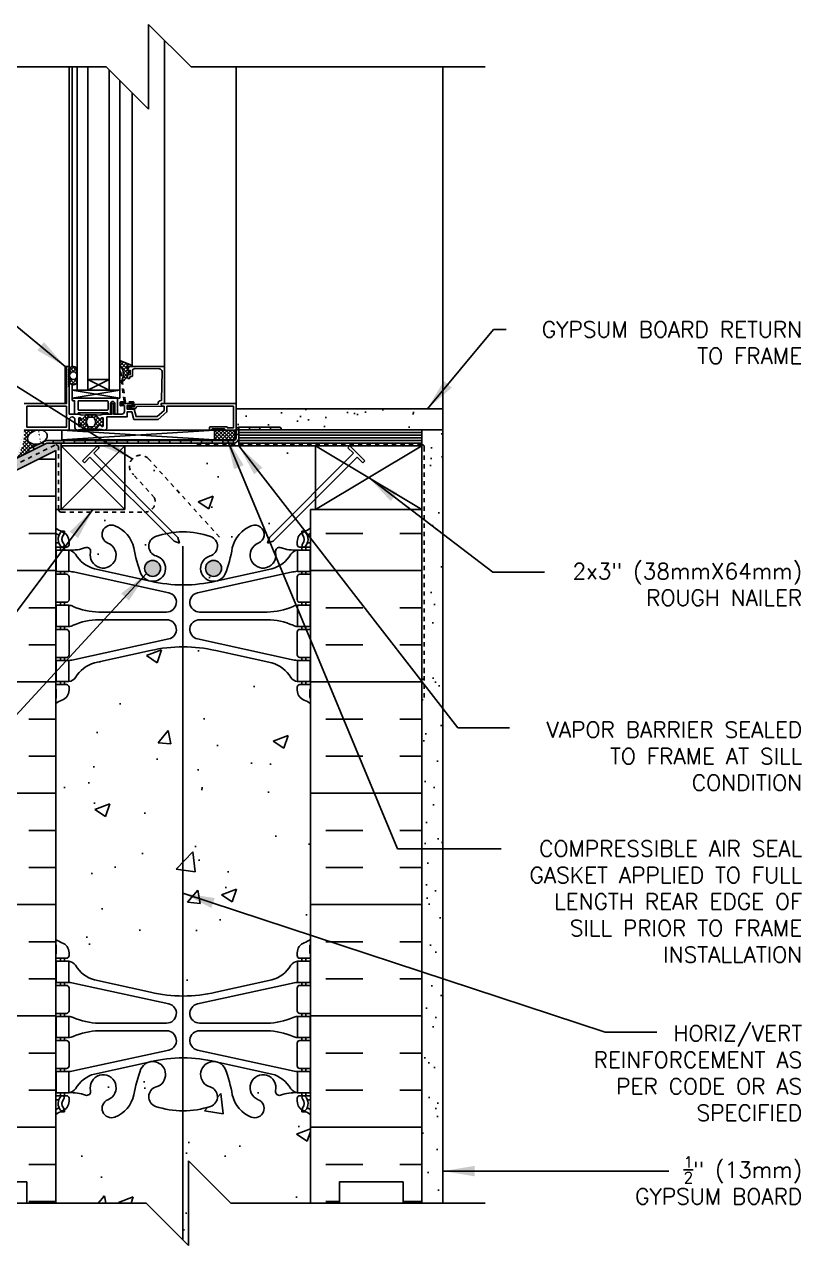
# Model space of a CAD drawing. Header units: inches. Extents: x 2793.9 to 2824.6, y 334.8 to 385.5.
# Drawn here: x 2804.52 to 2822.85, y 356.75 to 385.54 of the extents above; entities that cross this region are included whole.
import ezdxf

# ---------------------------------------------------------------- set-up
doc = ezdxf.new("R2010")
doc.units = ezdxf.units.IN
doc.header["$LTSCALE"] = 0.5
doc.header["$MEASUREMENT"] = 0
doc.linetypes.add('DASHED2', pattern=[0.375, 0.25, -0.125])
doc.linetypes.add('HIDDEN2', pattern=[0.1875, 0.125, -0.0625])
for name, color, linetype in [('HATCH', 12, 'CONTINUOUS'), ('LINE18', 9, 'CONTINUOUS'), ('line25', 2, 'CONTINUOUS'), ('LINE50', 5, 'CONTINUOUS'), ('LINE65', 3, 'CONTINUOUS'), ('LINE9', 9, 'CONTINUOUS'), ('TEXT', 4, 'CONTINUOUS'), ('Web_Edge', 9, 'CONTINUOUS')]:
    doc.layers.add(name, color=color, linetype=linetype)
doc.styles.add('DIM', font='romans.shx', dxfattribs={"width": 0.7})
doc.styles.get("Standard").update_dxf_attribs({"font": 'romans.shx'})
doc.dimstyles.new('ext_12', dxfattribs={"dimscale": 12, "dimtxt": 0.09375, "dimasz": 0.09375, "dimexe": 0.09375, "dimexo": 0.0625, "dimgap": 0.0625, "dimtad": 1, "dimdec": 1, "dimzin": 3, "dimdsep": 46, "dimlunit": 4, "dimtxsty": 'DIM', "dimcen": 0.09, "dimdle": 0.09375, "dimclrt": 4, "dimadec": 0, "dimazin": 0, "dimtfac": 1, "dimtdec": 1, "dimtmove": 2, "dimatfit": 3, "dimfxl": 1, "dimfrac": 2, "dimtolj": 1, "dimtzin": 0, "dimarcsym": 0})
pattern_1 = [(45, (85.127623, -147.08387), (-0.0441941738, 0.0441941738), []), (135, (85.127623, -147.08387), (-0.0441941738, -0.0441941738), [])]

msp = doc.modelspace()

# ---------------------------------------------------------------- hatches: boundary and pattern name
at = {"layer": 'HATCH'}
h = msp.add_hatch(dxfattribs=at)
h.set_pattern_fill('ANSI37', color=256, scale=0.5, style=0)
h.set_pattern_definition(pattern_1)
h.paths.add_polyline_path([(2805.771, 377.14), (2805.771, 377.387, 0.973119), (2805.581, 377.392), (2805.581, 377.14, 1.00028)])
h.paths.add_polyline_path([(2805.588, 377.263, -1), (2805.763, 377.263, -1)], flags=16)
h.paths.add_polyline_path([(2806.942, 377.481), (2807.066, 377.481, 0.392741), (2807.047, 377.507), (2806.771, 377.618), (2806.771, 377.513, -0.314564), (2806.825, 377.17), (2806.829, 377.144), (2806.855, 377.144, 0.149443), (2806.958, 377.263), (2806.958, 377.263, -0.192913), (2806.966, 377.284, 0.089226), (2806.98, 377.378), (2806.961, 377.381, -0.315299), (2806.959, 377.384)])
h.paths.add_polyline_path([(2806.304, 376.102, -0.772598), (2806.329, 376.088, 0.343149), (2806.333, 376.076), (2806.35, 376.067, 0.131652), (2806.354, 376.066), (2806.372, 376.066, 0.414214), (2806.38, 376.074), (2806.38, 376.263, 0.414214), (2806.372, 376.271), (2806.354, 376.271, 0.131652), (2806.35, 376.27), (2806.333, 376.261, 0.343149), (2806.329, 376.249, -0.772598), (2806.304, 376.235), (2806.196, 376.342), (2805.99, 376.342), (2805.882, 376.235, -0.772598), (2805.857, 376.249, 0.343149), (2805.853, 376.261), (2805.837, 376.27, 0.131652), (2805.833, 376.271), (2805.814, 376.271, 0.414214), (2805.806, 376.263), (2805.806, 376.074, 0.414214), (2805.814, 376.066), (2805.833, 376.066, 0.131652), (2805.837, 376.067), (2805.853, 376.076, 0.343149), (2805.857, 376.088, -0.772598), (2805.882, 376.102), (2805.99, 375.995), (2806.196, 375.995)])
h.paths.add_polyline_path([(2806.121, 376.284), (2806.066, 376.284, 0.323848), (2806.009, 376.242, 0.326502), (2806.009, 376.095, 0.323848), (2806.066, 376.054), (2806.121, 376.054, 0.323848), (2806.178, 376.095, 0.326502), (2806.178, 376.242, 0.323848)], flags=16)
h = msp.add_hatch(dxfattribs=at)
h.set_pattern_fill('AR-SAND', color=256, scale=0.5)
h.set_pattern_definition([(37.5, (85.1276, -147.0839), (-0.03149668, 0.96341188), [0, -0.76, 0, -0.85, 0, -0.8125]), (7.5, (85.1276, -147.0839), (0.88488835, 1.41107303), [0, -0.41, 0, -0.685, 0, -0.2625]), (327.5, (84.5126, -147.0839), (1.55707093, 0.00282953), [0, -0.25, 0, -0.9, 0, -1.175]), (317.5, (84.5126, -147.0839), (1.5030633, 0.4388378), [0, -0.125, 0, -0.59, 0, -0.675])])
edge = h.paths.add_edge_path()
edge.add_line((2814.391, 376.483), (2809.516, 376.483))
edge.add_line((2809.516, 376.483), (2809.516, 375.983))
edge.add_arc((2809.578, 375.983), 0.0625, 90, 180, ccw=False)
edge.add_line((2809.578, 376.045), (2810.547, 376.045))
edge.add_line((2810.547, 376.045), (2810.547, 375.983))
edge.add_line((2810.547, 375.983), (2813.891, 375.983))
edge.add_line((2813.891, 375.983), (2813.891, 374.108))
edge.add_line((2813.891, 374.108), (2813.891, 357.753))
edge.add_line((2813.891, 357.753), (2814.391, 357.753))
edge.add_line((2814.391, 357.753), (2814.391, 376.483))
h = msp.add_hatch(color=7, dxfattribs=at)
h.dxf.hatch_style = 1
h.paths.add_polyline_path([(2810.547, 376.045), (2810.328, 376.045), (2810.328, 375.983), (2810.547, 375.983, 1)])
h.paths.add_polyline_path([(2810.078, 376.045), (2809.828, 376.045), (2809.828, 375.983), (2810.078, 375.983)])
h.paths.add_polyline_path([(2809.578, 376.045, 0.414214), (2809.516, 375.983), (2809.516, 375.981), (2809.516, 375.872), (2809.578, 375.872)])
h.paths.add_polyline_path([(2808.953, 375.734), (2808.703, 375.734), (2808.703, 375.672), (2808.953, 375.672)])
h.paths.add_polyline_path([(2808.453, 375.734), (2808.203, 375.734), (2808.203, 375.672), (2808.453, 375.672)])
h.paths.add_polyline_path([(2807.953, 375.734), (2807.703, 375.734), (2807.703, 375.672), (2807.953, 375.672)])
h.paths.add_polyline_path([(2807.453, 375.734), (2807.203, 375.734), (2807.203, 375.672), (2807.453, 375.672)])
h.paths.add_polyline_path([(2806.953, 375.734), (2806.703, 375.734), (2806.703, 375.672), (2806.953, 375.672)])
h.paths.add_polyline_path([(2806.453, 375.734), (2806.203, 375.734), (2806.203, 375.672), (2806.453, 375.672)])
h.paths.add_polyline_path([(2805.953, 375.734), (2805.703, 375.734), (2805.703, 375.672), (2805.953, 375.672)])
h.paths.add_polyline_path([(2805.453, 375.734), (2805.203, 375.734), (2805.203, 375.672), (2805.453, 375.672)])
edge = h.paths.add_edge_path()
edge.add_line((2804.981, 375.636), (2804.953, 375.692))
edge.add_ellipse((2804.831, 375.814), major_axis=(0.228, 0.062), ratio=0.681129, start_angle=-79.3965, end_angle=-68.7247, ccw=False)
edge.add_line((2804.915, 375.673), (2804.73, 375.58))
edge.add_line((2804.73, 375.58), (2804.757, 375.524))
edge.add_line((2804.757, 375.524), (2804.981, 375.636))
h.paths.add_polyline_path([(2809.203, 375.734), (2809.453, 375.734), (2809.453, 375.672), (2809.203, 375.672)])
h = msp.add_hatch(dxfattribs=at)
h.set_pattern_fill('ANSI37', color=256, scale=0.5)
h.set_pattern_definition(pattern_1)
edge = h.paths.add_edge_path()
edge.add_ellipse((2804.831, 375.814), major_axis=(0.228, 0.062), ratio=0.681129, start_angle=70.6754, end_angle=280.6035, ccw=False)
edge.add_line((2804.867, 375.981), (2804.516, 375.981))
edge.add_arc((2803.406, 375.917), 1.112, -32.7538, 3.2914, ccw=False)
edge.add_line((2804.341, 375.316), (2804.669, 375.48))
edge.add_arc((2804.654, 375.507), 0.0313, 117.8751, 297.8751, ccw=False)
edge.add_line((2804.639, 375.535), (2804.915, 375.673))
h.paths.add_polyline_path([(2804.612, 375.73), (2804.612, 375.73), (2804.608, 375.738)])
h = msp.add_hatch(dxfattribs=at)
h.set_pattern_fill('ANSI37', color=256, scale=0.5)
h.paths.add_polyline_path([(2809.488, 375.981), (2809.009, 375.981), (2809.009, 375.75), (2809.488, 375.75)])
h = msp.add_hatch(dxfattribs=at)
h.set_pattern_fill('AR-SAND', color=256, scale=0.05)
h.set_pattern_definition([(37.5, (85.12762, -147.08387), (-0.003149668, 0.0963411885), [0, -0.076, 0, -0.085, 0, -0.08125]), (7.5, (85.12762, -147.08387), (0.088488835, 0.141107303), [0, -0.041, 0, -0.0685, 0, -0.02625]), (327.5, (85.06612, -147.08387), (0.155707093, 0.0002829527), [0, -0.025, 0, -0.09, 0, -0.1175]), (317.5, (85.06612, -147.08387), (0.15030633, 0.043883778), [0, -0.0125, 0, -0.059, 0, -0.0675])])
h.paths.add_polyline_path([(2802.641, 369.228), (2802.516, 369.228), (2801.041, 368.491), (2800.666, 368.491), (2800.666, 373.199), (2802.641, 374.186), (2805.266, 375.499), (2805.391, 375.483), (2805.391, 375.672), (2805.052, 375.672), (2800.416, 373.353), (2800.416, 368.241), (2801.1, 368.241), (2802.391, 368.886), (2802.391, 357.753), (2802.641, 357.753)])
h.paths.add_polyline_path([(2802.641, 374.186), (2802.516, 374.124), (2802.516, 369.228), (2802.641, 369.228)], flags=17)
h = msp.add_hatch(dxfattribs=at)
h.set_pattern_fill('INSUL', color=256, scale=7)
h.set_pattern_definition([(0, (85.1276, -147.084), (0, 2.625), []), (0, (85.1276, -146.209), (0, 2.625), [0.875, -0.875]), (0, (85.1276, -145.334), (0, 2.625), [0.875, -0.875])])
h.paths.add_polyline_path([(2805.266, 375.499), (2802.641, 374.186), (2802.641, 357.753), (2803.078, 357.753), (2803.078, 358.253), (2804.578, 358.253), (2804.578, 357.753), (2805.266, 357.753)])
h.paths.add_polyline_path([(2813.891, 374.108), (2811.266, 374.108), (2811.266, 357.753), (2811.953, 357.753), (2811.953, 358.253), (2813.453, 358.253), (2813.453, 357.753), (2813.891, 357.753)])
h = msp.add_hatch(dxfattribs=at)
h.set_pattern_fill('AR-CONC', color=256, scale=0.5)
h.set_pattern_definition([(50, (0, 0), (3.586301, -0.3137607), [0.375, -4.125]), (355, (0, 0), (-0.6937567, 3.7609607), [0.3, -3.3]), (100.45144, (0.299, -0.026), (2.8925442, 3.4472), [0.318701, -3.5057106]), (46.1842, (0, 1), (5.3362067, -0.8275964), [0.5625, -6.1875]), (96.63564, (0.4447, 0.931), (4.67331, 4.870593), [0.478052, -5.258569]), (351.18416, (0, 1), (4.67331, 4.870593), [0.45, -4.95]), (21, (0.5, 0.75), (2.9845353, -2.0130945), [0.375, -4.125]), (326, (0.5, 0.75), (1.2165767, 3.62575), [0.3, -3.3]), (71.45144, (0.7487, 0.5822), (4.201112, 1.6126558), [0.318701, -3.5057106]), (37.5, (0, 0), (0.0607993, 1.66446927), [0, -3.26, 0, -3.35, 0, -3.3125]), (7.5, (0, 0), (1.3153477, 1.9720586), [0, -1.91, 0, -3.185, 0, -1.2625]), (327.5, (-1.115, 0), (2.6691122, -0.11277436), [0, -1.25, 0, -3.9, 0, -5.175]), (317.5, (-1.615, 0), (2.9159308, 0.500525), [0, -1.625, 0, -2.59, 0, -3.675])])
h.paths.add_polyline_path([(2811.391, 375.608), (2806.891, 375.608), (2806.891, 374.699), (2808.025, 373.564, -0.030103), (2808.266, 373.579, -0.082755), (2808.914, 373.471, -0.735593), (2808.901, 373.013, 0.955472), (2809.04, 372.419), (2809.059, 372.423, 0.223253), (2809.26, 372.588, 0.053157), (2809.426, 373.202, -0.24438), (2809.874, 373.723, -1), (2810.037, 373.315, 2.182095), (2810.447, 373.102, -0.601435), (2810.567, 373.207, 0.10046), (2810.961, 373.149), (2811.066, 373.149), (2811.066, 373.219), (2811.018, 373.219, -0.414214), (2810.956, 373.282), (2810.956, 373.349, -0.249069), (2811.066, 373.557), (2811.066, 373.598), (2811.156, 373.598, 0.064398), (2811.266, 373.664), (2811.266, 374.108), (2811.391, 374.108), (2811.391, 374.36), (2810.388, 373.358), (2810.259, 373.317), (2810.299, 373.446), (2811.391, 374.537)])
h.paths.add_polyline_path([(2807.368, 374.045, -0.013115), (2807.355, 374.045), (2805.391, 374.045, -0.414214), (2805.328, 374.108), (2805.266, 374.108), (2805.266, 373.664, 0.064398), (2805.376, 373.598), (2805.466, 373.598), (2805.466, 373.557, -0.249069), (2805.576, 373.349), (2805.576, 373.282, -0.414214), (2805.513, 373.219), (2805.466, 373.219), (2805.466, 373.149), (2805.571, 373.149, 0.10046), (2805.964, 373.207, -0.601435), (2806.084, 373.102, 2.182095), (2806.494, 373.315, -1), (2806.657, 373.723, -0.24438), (2807.106, 373.202, 0.053157), (2807.272, 372.588, 0.223253), (2807.472, 372.423), (2807.492, 372.419, 0.955472), (2807.63, 373.013, -0.735593), (2807.617, 373.471, -0.033193), (2807.873, 373.54)])
h.paths.add_polyline_path([(2806.891, 374.522), (2806.891, 374.108), (2805.391, 374.108), (2805.328, 374.108, 0.414214), (2805.391, 374.045), (2807.355, 374.045), (2807.367, 374.045)])
h.paths.add_polyline_path([(2811.266, 369.535, 0.082415), (2811.122, 369.614, -0.317837), (2810.956, 369.849), (2810.956, 369.917, -0.414214), (2811.018, 369.979), (2811.066, 369.979), (2811.066, 370.049), (2810.961, 370.049, -0.188973), (2810.805, 370.144, 0.196323), (2810.356, 370.491), (2809.034, 370.781, 0.057795), (2808.266, 370.87, 0.057795), (2807.498, 370.781), (2806.176, 370.491, 0.196323), (2805.727, 370.144, -0.188973), (2805.571, 370.049), (2805.466, 370.049), (2805.466, 369.979), (2805.513, 369.979, -0.414214), (2805.576, 369.917), (2805.576, 369.849, -0.317837), (2805.409, 369.614, 0.082415), (2805.266, 369.535), (2805.266, 363.972, 0.082415), (2805.409, 363.893, -0.317837), (2805.576, 363.657), (2805.576, 363.59, -0.414214), (2805.513, 363.527), (2805.466, 363.527), (2805.466, 363.457), (2805.571, 363.457, -0.188973), (2805.727, 363.362, 0.196323), (2806.176, 363.016), (2807.498, 362.725, 0.057795), (2808.266, 362.636, 0.057795), (2809.034, 362.725), (2810.356, 363.016, 0.196323), (2810.805, 363.362, -0.188973), (2810.961, 363.457), (2811.066, 363.457), (2811.066, 363.527), (2811.018, 363.527, -0.414214), (2810.956, 363.59), (2810.956, 363.657, -0.317837), (2811.122, 363.893, 0.082415), (2811.266, 363.972)])
h.paths.add_polyline_path([(2811.266, 359.842, 0.064398), (2811.156, 359.908), (2811.066, 359.908), (2811.066, 359.95, -0.249069), (2810.956, 360.157), (2810.956, 360.225, -0.414214), (2811.018, 360.287), (2811.066, 360.287), (2811.066, 360.357), (2810.961, 360.357, 0.10046), (2810.567, 360.3, -0.601435), (2810.447, 360.405, 2.182095), (2810.037, 360.192, -1), (2809.874, 359.783, -0.24438), (2809.426, 360.304, 0.053157), (2809.26, 360.918, 0.223253), (2809.059, 361.083), (2809.04, 361.087, 0.955472), (2808.901, 360.494, -0.735593), (2808.914, 360.036, -0.082755), (2808.266, 359.928, -0.082755), (2807.617, 360.036, -0.735593), (2807.63, 360.494, 0.955472), (2807.492, 361.087), (2807.472, 361.083, 0.223253), (2807.272, 360.918, 0.053157), (2807.106, 360.304, -0.24438), (2806.657, 359.783, -1), (2806.494, 360.192, 2.182095), (2806.084, 360.405, -0.601435), (2805.964, 360.3, 0.10046), (2805.571, 360.357), (2805.466, 360.357), (2805.466, 360.287), (2805.513, 360.287, -0.414214), (2805.576, 360.225), (2805.576, 360.157, -0.249069), (2805.466, 359.95), (2805.466, 359.908), (2805.376, 359.908, 0.064398), (2805.266, 359.842), (2805.266, 357.753), (2807.391, 357.753), (2808.391, 356.753), (2808.391, 358.753), (2809.391, 357.753), (2811.266, 357.753)])
at = {"layer": 'LINE65'}
for points in [[(2807.735, 372.719, 1), (2807.36, 372.719, 1)], [(2809.172, 372.719, 1), (2808.797, 372.719, 1)]]:
    msp.add_hatch(color=256, dxfattribs=at).paths.add_polyline_path(points)

# ---------------------------------------------------------------- linework, layer by layer
at = {"layer": 'HATCH'}
for p, q in [((2807.83, 377.481), (2807.83, 385.166)), ((2805.581, 384.544), (2805.581, 376.606)), ((2805.646, 384.544), (2805.646, 377.477)), ((2809.516, 384.544), (2809.516, 376.606)), ((2814.391, 376.483), (2814.391, 384.544)), ((2807.067, 377.481), (2807.067, 383.929)), ((2805.646, 377.05), (2805.646, 376.7)), ((2805.646, 376.92), (2806.771, 376.733)), ((2805.646, 376.733), (2806.771, 376.92)), ((2806.221, 376.342), (2805.966, 376.342)), ((2805.408, 375.981), (2809.009, 375.75)), ((2809.009, 375.981), (2805.408, 375.75)), ((2806.221, 375.995), (2805.966, 375.995)), ((2813.891, 375.92), (2809.578, 375.92)), ((2813.891, 375.858), (2809.578, 375.858)), ((2813.891, 375.795), (2809.578, 375.795)), ((2813.891, 375.733), (2809.578, 375.733)), ((2805.391, 375.608), (2806.891, 374.108)), ((2806.891, 375.608), (2805.391, 374.108)), ((2813.891, 375.67), (2809.578, 375.67)), ((2811.391, 375.608), (2813.891, 374.108)), ((2813.891, 375.608), (2811.391, 374.108)), ((2805.391, 374.108), (2805.266, 374.108))]:
    msp.add_line(p, q, dxfattribs=at)
at = {"layer": 'HATCH', "color": 4, "linetype": 'DASHED2', "ltscale": 0.5}
for p, q in [((2813.891, 375.639), (2808.578, 375.639)), ((2813.953, 375.577), (2813.953, 369.608))]:
    msp.add_line(p, q, dxfattribs=at)
at = {"layer": 'HATCH'}
for points in [[(2805.581, 377.392), (2805.581, 377.14, 1), (2805.771, 377.14), (2805.771, 377.387, 0.973119)], [(2806.942, 377.481), (2807.067, 377.481), (2807.067, 377.484, 0.36397), (2807.047, 377.507), (2806.771, 377.618), (2806.771, 377.513, -0.314564), (2806.825, 377.17), (2806.829, 377.144), (2806.855, 377.144, 0.264552), (2806.98, 377.378), (2806.961, 377.381, -0.315299), (2806.959, 377.384)], [(2806.173, 376.252, 0.273456), (2806.121, 376.284), (2806.066, 376.284, 0.273456), (2806.013, 376.252), (2806, 376.229, 0.256981), (2806, 376.108), (2806.013, 376.085, 0.273456), (2806.066, 376.054), (2806.121, 376.054, 0.273456), (2806.173, 376.085), (2806.186, 376.108, 0.256981), (2806.186, 376.229)]]:
    msp.add_lwpolyline(points, format="xyb", close=True, dxfattribs=at)
msp.add_circle((2805.676, 377.263), 0.0875, dxfattribs=at)
at = {"layer": 'HATCH', "color": 4, "linetype": 'DASHED2', "ltscale": 0.5}
msp.add_arc((2813.891, 375.577), 0.0625, 0, 90, dxfattribs=at)
at = {"layer": 'LINE18'}
for p, q in [((2805.771, 384.544), (2805.771, 376.92)), ((2806.771, 376.92), (2806.771, 384.225)), ((2805.487, 377.481), (2805.487, 376.606)), ((2805.581, 377.481), (2805.487, 377.481)), ((2805.487, 376.606), (2804.531, 376.606)), ((2806.158, 375.432), (2808.144, 373.446)), ((2806.246, 375.608), (2806.29, 375.564)), ((2812.285, 375.432), (2810.299, 373.446)), ((2812.197, 375.608), (2812.153, 375.564)), ((2805.893, 375.255), (2805.938, 375.211)), ((2806.07, 375.343), (2808.055, 373.358)), ((2812.373, 375.343), (2810.388, 373.358)), ((2812.55, 375.255), (2812.506, 375.211)), ((2808.184, 373.317), (2808.144, 373.446)), ((2810.259, 373.317), (2810.299, 373.446)), ((2808.184, 373.317), (2808.055, 373.358)), ((2810.259, 373.317), (2810.388, 373.358))]:
    msp.add_line(p, q, dxfattribs=at)
msp.add_lwpolyline([(2804.516, 375.981), (2805.581, 375.981), (2805.581, 376.223, -1), (2805.716, 376.223), (2805.716, 376.039, 0.414214), (2805.774, 375.981), (2805.796, 375.981, 0.065543), (2805.803, 375.982), (2805.888, 376.005), (2805.965, 375.995, 0.713293), (2805.973, 376.012), (2805.882, 376.102, 0.772598), (2805.857, 376.088, -0.343149), (2805.853, 376.076), (2805.837, 376.067, -0.131652), (2805.833, 376.066), (2805.814, 376.066, -0.414214), (2805.806, 376.074), (2805.806, 376.263, -0.414214), (2805.814, 376.271), (2805.833, 376.271, -0.131652), (2805.837, 376.27), (2805.853, 376.261, -0.343149), (2805.857, 376.249, 0.772598), (2805.882, 376.235), (2805.973, 376.325, 0.713293), (2805.965, 376.342), (2805.888, 376.332), (2805.803, 376.355, 0.065543), (2805.796, 376.356), (2805.581, 376.356), (2805.581, 376.991), (2805.561, 377.011), (2805.581, 377.031), (2805.561, 377.051), (2805.581, 377.071), (2805.561, 377.091), (2805.581, 377.111), (2805.561, 377.131), (2805.581, 377.151), (2805.561, 377.171), (2805.581, 377.191), (2805.561, 377.211), (2805.581, 377.231), (2805.561, 377.251), (2805.581, 377.271), (2805.561, 377.291), (2805.581, 377.311), (2805.561, 377.331), (2805.581, 377.351), (2805.561, 377.371), (2805.581, 377.391), (2805.561, 377.411), (2805.581, 377.431), (2805.581, 377.481), (2805.516, 377.481), (2805.516, 376.606), (2804.516, 376.606)], format="xyb", dxfattribs=at)
for points in [[(2807.008, 377.228, -0.414214), (2807.023, 377.243), (2807.055, 377.243, 0.414214), (2807.07, 377.258), (2807.07, 377.368, -0.418403), (2807.132, 377.43), (2807.71, 377.422, -0.413933), (2807.769, 377.361), (2807.76, 376.691, -0.407793), (2807.745, 376.676, 0.413876), (2807.676, 376.605, -0.412234), (2807.661, 376.59), (2807.143, 376.583, 0.339454), (2807.128, 376.572), (2807.12, 376.538), (2807.012, 376.536), (2807.012, 376.541, 1), (2806.982, 376.541), (2806.982, 376.534, 0.372719), (2807.008, 376.505), (2807.029, 376.502), (2807.114, 376.491, 0.380036), (2807.169, 376.529), (2807.17, 376.533), (2807.739, 376.541, 0.457705), (2807.753, 376.559), (2807.746, 376.606), (2807.83, 376.606), (2807.83, 377.481), (2807.009, 377.481, 0.267949), (2806.996, 377.474), (2806.96, 377.41, 0.57735), (2806.973, 377.387), (2807.02, 377.387), (2807.02, 377.293), (2806.988, 377.293, 0.414214), (2806.958, 377.263), (2806.958, 377.209, 0.414214), (2806.973, 377.194), (2806.993, 377.194, 0.414214), (2807.008, 377.209)], [(2806.657, 376.366), (2806.657, 376.606, 1), (2806.557, 376.606), (2806.557, 376.366, -0.414214), (2806.547, 376.356), (2806.505, 376.356, -0.414214), (2806.495, 376.366), (2806.495, 376.377, 0.414214), (2806.485, 376.387), (2805.798, 376.387, 0.414214), (2805.788, 376.377), (2805.788, 376.366, -0.414214), (2805.778, 376.356), (2805.718, 376.356, -0.414214), (2805.708, 376.366), (2805.708, 376.671), (2805.677, 376.671, -1), (2805.677, 376.733), (2806.719, 376.733), (2806.719, 376.366, -0.414214), (2806.709, 376.356), (2806.667, 376.356, -0.414214)], [(2805.803, 376.671, 0.414214), (2805.788, 376.656), (2805.788, 376.464, 0.414214), (2805.803, 376.449), (2806.48, 376.449, 0.414214), (2806.495, 376.464), (2806.495, 376.656, 0.414214), (2806.48, 376.671)], [(2806.582, 376.373), (2806.582, 376.606), (2806.632, 376.606), (2806.632, 376.373), (2806.622, 376.356), (2806.818, 376.356, 0.414214), (2806.88, 376.418), (2806.88, 376.556), (2806.818, 376.556), (2806.818, 376.564, -0.325505), (2806.838, 376.593), (2806.88, 376.606), (2807.052, 376.606, -0.414214), (2807.067, 376.591), (2807.067, 376.571, -0.414214), (2807.052, 376.556), (2806.945, 376.556), (2806.945, 376.473), (2807.109, 376.473), (2807.156, 376.298), (2807.656, 376.298), (2807.817, 376.438), (2807.817, 376.541), (2807.765, 376.541, -0.36397), (2807.755, 376.549), (2807.747, 376.594, -0.466308), (2807.757, 376.606), (2809.516, 376.606), (2809.516, 375.981), (2809.261, 375.981, -0.414214), (2809.251, 375.991), (2809.251, 375.996, 0.414214), (2809.241, 376.006), (2808.956, 376.006, 0.414214), (2808.946, 375.996), (2808.946, 375.991, -0.414214), (2808.936, 375.981), (2808.901, 375.981, -0.414214), (2808.891, 375.991), (2808.891, 376.046, -0.414214), (2808.901, 376.056), (2809.296, 376.056, -0.414214), (2809.306, 376.046), (2809.306, 376.041, 0.414214), (2809.316, 376.031), (2809.451, 376.031), (2809.451, 376.541), (2807.882, 376.541), (2807.882, 376.407), (2807.679, 376.233), (2807.106, 376.233), (2807.059, 376.408), (2806.945, 376.408), (2806.945, 376.291), (2806.471, 376.291), (2806.471, 376.039, -0.414214), (2806.413, 375.981), (2806.39, 375.981, -0.065543), (2806.383, 375.982), (2806.299, 376.005), (2806.222, 375.995, -0.713293), (2806.213, 376.012), (2806.304, 376.102, -0.772598), (2806.329, 376.088, 0.343149), (2806.333, 376.076), (2806.35, 376.067, 0.131652), (2806.354, 376.066), (2806.372, 376.066, 0.414214), (2806.38, 376.074), (2806.38, 376.263, 0.414214), (2806.372, 376.271), (2806.354, 376.271, 0.131652), (2806.35, 376.27), (2806.333, 376.261, 0.343149), (2806.329, 376.249, -0.772598), (2806.304, 376.235), (2806.213, 376.325, -0.713293), (2806.222, 376.342), (2806.299, 376.332), (2806.383, 376.355, -0.065543), (2806.39, 376.356), (2806.592, 376.356)]]:
    msp.add_lwpolyline(points, format="xyb", close=True, dxfattribs=at)
for points in [[(2806.021, 376.92), (2806.021, 377.17), (2806.521, 377.17), (2806.521, 376.92)], [(2805.646, 376.733), (2806.771, 376.733), (2806.771, 376.92), (2805.646, 376.92)], [(2805.516, 376.541), (2805.516, 376.046), (2804.581, 376.046), (2804.581, 376.541)]]:
    msp.add_lwpolyline(points, close=True, dxfattribs=at)
at = {"layer": 'LINE18', "linetype": 'HIDDEN2'}
msp.add_lwpolyline([(2806.815, 376.621), (2807.07, 376.621, -0.414214), (2807.075, 376.616), (2807.075, 376.561, 1), (2807.1, 376.561), (2807.1, 376.633, 0.414214), (2807.087, 376.646), (2806.915, 376.646, -0.370632), (2806.903, 376.656), (2806.796, 377.359, 0.995096), (2806.778, 377.356), (2806.876, 376.66, -0.455835), (2806.864, 376.646), (2806.797, 376.646, 0.414214), (2806.785, 376.633), (2806.785, 376.561, 1), (2806.81, 376.561), (2806.81, 376.616, -0.414214)], format="xyb", close=True, dxfattribs=at)
at = {"layer": 'LINE18', "flags": 128}
msp.add_lwpolyline([(2805.266, 375.981), (2809.009, 375.981)], dxfattribs=at)
at = {"layer": 'LINE18'}
for points in [[(2806.246, 375.608), (2805.893, 375.255)], [(2806.158, 375.432), (2806.29, 375.564)], [(2812.285, 375.432), (2812.153, 375.564)], [(2812.197, 375.608), (2812.55, 375.255)], [(2806.07, 375.343), (2805.938, 375.211)], [(2812.373, 375.343), (2812.506, 375.211)]]:
    msp.add_lwpolyline(points, dxfattribs=at)
at = {"layer": 'line25', "color": 12}
for p, q in [((2806.021, 376.92), (2806.021, 384.544)), ((2806.521, 384.475), (2806.521, 376.92)), ((2806.021, 377.17), (2806.521, 376.92)), ((2806.521, 377.17), (2806.021, 376.92))]:
    msp.add_line(p, q, dxfattribs=at)
at = {"layer": 'line25'}
for p, q in [((2805.266, 375.499), (2805.266, 357.753)), ((2811.391, 375.608), (2813.891, 375.608)), ((2811.391, 375.608), (2811.391, 374.108)), ((2813.891, 375.608), (2813.891, 374.108)), ((2811.266, 357.753), (2811.266, 374.108)), ((2811.266, 374.108), (2813.891, 374.108))]:
    msp.add_line(p, q, dxfattribs=at)
msp.add_lwpolyline([(2805.391, 374.108), (2806.891, 374.108), (2806.891, 375.608), (2805.391, 375.608)], close=True, dxfattribs=at)
at = {"layer": 'line25', "color": 12}
msp.add_ellipse((2804.831, 375.814), major_axis=(0.228, 0.062), ratio=0.681129, start_param=-1.570796, end_param=4.712389, dxfattribs=at)
at = {"layer": 'LINE50', "linetype": 'DASHED2', "ltscale": 0.5}
for p, q in [((2805.238, 375.625), (2800.617, 373.314)), ((2805.328, 374.108), (2805.328, 375.569)), ((2807.442, 375.31), (2809.126, 373.454)), ((2807.589, 374.386), (2807.1, 374.926)), ((2805.391, 374.045), (2807.37, 374.045))]:
    msp.add_line(p, q, dxfattribs=at)
at = {"layer": 'LINE50'}
msp.add_line((2813.891, 357.753), (2813.891, 374.108), dxfattribs=at)
for points in [[(2805.266, 375.499), (2802.641, 374.186)], [(2805.266, 357.753), (2804.578, 357.753), (2804.578, 358.253), (2803.078, 358.253), (2803.078, 357.753), (2802.641, 357.753)], [(2811.266, 357.753), (2811.953, 357.753), (2811.953, 358.253), (2813.453, 358.253), (2813.453, 357.753), (2813.891, 357.753)]]:
    msp.add_lwpolyline(points, dxfattribs=at)
at = {"layer": 'LINE50', "linetype": 'DASHED2', "ltscale": 0.5}
for centre, radius, start, end in [((2805.266, 375.569), 0.0625, 0, 116.5651), ((2807.259, 375.129), 0.257, 44.5514, 231.9548), ((2807.362, 374.291), 0.245, 268.194, 22.7687), ((2805.391, 374.108), 0.0625, 180, 270)]:
    msp.add_arc(centre, radius, start, end, dxfattribs=at)
at = {"layer": 'LINE65'}
msp.add_line((2808.259, 373.244), (2808.259, 356.885), dxfattribs=at)
for centre in [(2807.547, 372.719), (2808.984, 372.719)]:
    msp.add_circle(centre, 0.188, dxfattribs=at)
at = {"layer": 'LINE9'}
for p, q in [((2807.452, 383.544), (2807.452, 385.544)), ((2807.452, 385.544), (2808.452, 384.544)), ((2799.514, 384.544), (2806.452, 384.544)), ((2807.452, 383.544), (2806.452, 384.544)), ((2808.452, 384.544), (2815.391, 384.544)), ((2814.391, 376.483), (2809.516, 376.483)), ((2814.391, 376.483), (2814.391, 357.753)), ((2809.578, 376.045), (2809.578, 375.608)), ((2809.828, 376.045), (2809.828, 375.983)), ((2810.078, 376.045), (2810.078, 375.983)), ((2810.328, 376.045), (2810.328, 375.983)), ((2805.203, 375.734), (2805.203, 375.672)), ((2805.408, 375.981), (2805.408, 375.75)), ((2809.009, 375.75), (2805.408, 375.75)), ((2805.453, 375.734), (2805.453, 375.672)), ((2805.703, 375.734), (2805.703, 375.672)), ((2805.953, 375.734), (2805.953, 375.672)), ((2806.203, 375.734), (2806.203, 375.672)), ((2806.453, 375.734), (2806.453, 375.672)), ((2806.703, 375.734), (2806.703, 375.672)), ((2806.953, 375.734), (2806.953, 375.672)), ((2807.203, 375.734), (2807.203, 375.672)), ((2807.453, 375.734), (2807.453, 375.672)), ((2807.703, 375.734), (2807.703, 375.672)), ((2807.953, 375.734), (2807.953, 375.672)), ((2808.203, 375.734), (2808.203, 375.672)), ((2808.453, 375.734), (2808.453, 375.672)), ((2808.703, 375.734), (2808.703, 375.672)), ((2808.953, 375.734), (2808.953, 375.672)), ((2809.009, 375.981), (2809.009, 375.75)), ((2809.009, 375.981), (2809.488, 375.981)), ((2809.009, 375.75), (2809.488, 375.75)), ((2809.203, 375.734), (2809.203, 375.672)), ((2809.453, 375.734), (2809.453, 375.672)), ((2809.488, 375.981), (2809.488, 375.75)), ((2814.391, 375.983), (2809.516, 375.983)), ((2809.578, 375.872), (2809.516, 375.872)), ((2813.891, 375.608), (2813.891, 375.983)), ((2804.73, 375.58), (2804.757, 375.524)), ((2804.953, 375.692), (2804.981, 375.636)), ((2805.391, 375.608), (2813.891, 375.608)), ((2808.391, 356.753), (2808.391, 358.753)), ((2808.391, 358.753), (2809.391, 357.753)), ((2801.391, 357.753), (2807.391, 357.753)), ((2808.391, 356.753), (2807.391, 357.753)), ((2809.391, 357.753), (2815.391, 357.753)), ((2809.391, 357.753), (2815.391, 357.753))]:
    msp.add_line(p, q, dxfattribs=at)
at = {"layer": 'LINE9', "ltscale": 0.5}
for p, q in [((2809.578, 375.797), (2809.578, 376.045)), ((2809.578, 376.045), (2810.547, 376.045)), ((2805.038, 375.734), (2809.453, 375.734)), ((2809.516, 375.797), (2809.516, 375.983)), ((2805.052, 375.672), (2809.453, 375.672))]:
    msp.add_line(p, q, dxfattribs=at)
at = {"layer": 'LINE9'}
for points in [[(2805.038, 375.734), (2804.639, 375.535)], [(2805.052, 375.672), (2800.416, 373.353)]]:
    msp.add_lwpolyline(points, dxfattribs=at)
at = {"layer": 'LINE9', "ltscale": 0.5}
for centre, radius, start, end in [((2809.578, 375.983), 0.0625, 90, 180), ((2809.453, 375.797), 0.0625, 270, 0), ((2809.453, 375.797), 0.125, 270, 0)]:
    msp.add_arc(centre, radius, start, end, dxfattribs=at)
at = {"layer": 'LINE9'}
for centre, start, end in [((2810.547, 376.014), 270.1432, 89.8568), ((2804.654, 375.507), 117.8751, 297.8751)]:
    msp.add_arc(centre, 0.0313, start, end, dxfattribs=at)
at = {"layer": 'TEXT'}
msp.add_line((2805.391, 375.608), (2805.391, 375.672), dxfattribs=at)
at = {"layer": 'Web_Edge'}
for p, q in [((2805.376, 373.598), (2805.466, 373.598)), ((2805.466, 373.598), (2805.466, 373.557)), ((2811.156, 373.598), (2811.066, 373.598)), ((2811.066, 373.598), (2811.066, 373.557)), ((2805.266, 373.319), (2805.308, 373.319)), ((2805.266, 373.219), (2805.513, 373.219)), ((2805.376, 373.219), (2805.376, 373.149)), ((2805.466, 373.219), (2805.466, 373.149)), ((2805.576, 373.349), (2805.576, 373.282)), ((2810.956, 373.349), (2810.956, 373.282)), ((2811.266, 373.219), (2811.018, 373.219)), ((2811.066, 373.219), (2811.066, 373.149)), ((2811.156, 373.219), (2811.156, 373.149)), ((2811.266, 373.319), (2811.224, 373.319)), ((2805.266, 372.579), (2805.513, 372.579)), ((2805.376, 372.649), (2805.376, 372.579)), ((2805.466, 372.649), (2805.466, 372.579)), ((2805.715, 372.626), (2807.926, 372.144)), ((2806.176, 372.708), (2807.498, 372.418)), ((2810.817, 372.626), (2808.605, 372.144)), ((2810.356, 372.708), (2809.034, 372.418)), ((2811.266, 372.579), (2811.018, 372.579)), ((2811.066, 372.649), (2811.066, 372.579)), ((2811.156, 372.649), (2811.156, 372.579)), ((2805.576, 372.517), (2805.576, 371.982)), ((2810.956, 372.517), (2810.956, 371.982)), ((2805.266, 371.919), (2805.513, 371.919)), ((2805.376, 371.919), (2805.376, 371.849)), ((2805.466, 371.919), (2805.466, 371.849)), ((2806.28, 371.689), (2807.877, 371.689)), ((2810.251, 371.689), (2808.655, 371.689)), ((2811.266, 371.919), (2811.018, 371.919)), ((2811.066, 371.919), (2811.066, 371.849)), ((2811.156, 371.919), (2811.156, 371.849)), ((2806.28, 371.509), (2807.877, 371.509)), ((2810.251, 371.509), (2808.655, 371.509)), ((2805.266, 371.279), (2805.513, 371.279)), ((2805.376, 371.349), (2805.376, 371.279)), ((2805.466, 371.349), (2805.466, 371.279)), ((2805.576, 371.217), (2805.576, 370.682)), ((2810.956, 371.217), (2810.956, 370.682)), ((2811.266, 371.279), (2811.018, 371.279)), ((2811.066, 371.349), (2811.066, 371.279)), ((2811.156, 371.349), (2811.156, 371.279)), ((2805.715, 370.573), (2807.926, 371.055)), ((2810.817, 370.573), (2808.605, 371.055)), ((2805.266, 370.619), (2805.513, 370.619)), ((2805.376, 370.619), (2805.376, 370.549)), ((2805.466, 370.619), (2805.466, 370.549)), ((2806.176, 370.491), (2807.498, 370.781)), ((2810.356, 370.491), (2809.034, 370.781)), ((2811.266, 370.619), (2811.018, 370.619)), ((2811.066, 370.619), (2811.066, 370.549)), ((2811.156, 370.619), (2811.156, 370.549)), ((2805.266, 369.979), (2805.513, 369.979)), ((2805.376, 370.049), (2805.376, 369.979)), ((2805.466, 370.049), (2805.466, 369.979)), ((2811.266, 369.979), (2811.018, 369.979)), ((2811.066, 370.049), (2811.066, 369.979)), ((2811.156, 370.049), (2811.156, 369.979)), ((2805.276, 369.859), (2805.276, 369.673)), ((2805.576, 369.849), (2805.576, 369.917)), ((2810.956, 369.849), (2810.956, 369.917)), ((2811.256, 369.859), (2811.256, 369.673)), ((2805.276, 363.647), (2805.276, 363.833)), ((2805.576, 363.657), (2805.576, 363.59)), ((2810.956, 363.657), (2810.956, 363.59)), ((2811.256, 363.647), (2811.256, 363.833)), ((2805.266, 363.527), (2805.513, 363.527)), ((2805.376, 363.457), (2805.376, 363.527)), ((2805.466, 363.457), (2805.466, 363.527)), ((2811.266, 363.527), (2811.018, 363.527)), ((2811.066, 363.457), (2811.066, 363.527)), ((2811.156, 363.457), (2811.156, 363.527)), ((2805.266, 362.887), (2805.513, 362.887)), ((2805.376, 362.887), (2805.376, 362.957)), ((2805.466, 362.887), (2805.466, 362.957)), ((2805.576, 362.29), (2805.576, 362.825)), ((2805.715, 362.933), (2807.926, 362.452)), ((2806.176, 363.016), (2807.498, 362.725)), ((2810.817, 362.933), (2808.605, 362.452)), ((2810.356, 363.016), (2809.034, 362.725)), ((2810.956, 362.29), (2810.956, 362.825)), ((2811.266, 362.887), (2811.018, 362.887)), ((2811.066, 362.887), (2811.066, 362.957)), ((2811.156, 362.887), (2811.156, 362.957)), ((2805.266, 362.227), (2805.513, 362.227)), ((2805.376, 362.157), (2805.376, 362.227)), ((2805.466, 362.157), (2805.466, 362.227)), ((2811.266, 362.227), (2811.018, 362.227)), ((2811.066, 362.157), (2811.066, 362.227)), ((2811.156, 362.157), (2811.156, 362.227)), ((2806.28, 361.997), (2807.877, 361.997)), ((2810.251, 361.997), (2808.655, 361.997)), ((2805.376, 361.587), (2805.376, 361.657)), ((2805.466, 361.587), (2805.466, 361.657)), ((2806.28, 361.817), (2807.877, 361.817)), ((2810.251, 361.817), (2808.655, 361.817)), ((2811.066, 361.587), (2811.066, 361.657)), ((2811.156, 361.587), (2811.156, 361.657)), ((2805.266, 361.587), (2805.513, 361.587)), ((2805.576, 360.99), (2805.576, 361.525)), ((2805.715, 360.881), (2807.926, 361.362)), ((2810.817, 360.881), (2808.605, 361.362)), ((2810.956, 360.99), (2810.956, 361.525)), ((2811.266, 361.587), (2811.018, 361.587)), ((2806.176, 360.798), (2807.498, 361.089)), ((2810.356, 360.798), (2809.034, 361.089)), ((2805.266, 360.927), (2805.513, 360.927)), ((2805.376, 360.857), (2805.376, 360.927)), ((2805.466, 360.857), (2805.466, 360.927)), ((2811.266, 360.927), (2811.018, 360.927)), ((2811.066, 360.857), (2811.066, 360.927)), ((2811.156, 360.857), (2811.156, 360.927)), ((2805.266, 360.287), (2805.513, 360.287)), ((2805.266, 360.187), (2805.308, 360.187)), ((2805.376, 360.287), (2805.376, 360.357)), ((2805.466, 360.287), (2805.466, 360.357)), ((2805.576, 360.157), (2805.576, 360.225)), ((2810.956, 360.157), (2810.956, 360.225)), ((2811.266, 360.287), (2811.018, 360.287)), ((2811.066, 360.287), (2811.066, 360.357)), ((2811.156, 360.287), (2811.156, 360.357)), ((2811.266, 360.187), (2811.224, 360.187)), ((2805.376, 359.908), (2805.466, 359.908)), ((2805.466, 359.908), (2805.466, 359.95)), ((2811.066, 359.908), (2811.066, 359.95)), ((2811.156, 359.908), (2811.066, 359.908))]:
    msp.add_line(p, q, dxfattribs=at)
for points in [[(2805.271, 372.649), (2805.571, 372.649), (2805.571, 373.149), (2805.271, 373.149)], [(2811.261, 372.649), (2810.961, 372.649), (2810.961, 373.149), (2811.261, 373.149)], [(2805.271, 371.349), (2805.571, 371.349), (2805.571, 371.849), (2805.271, 371.849)], [(2811.261, 371.349), (2810.961, 371.349), (2810.961, 371.849), (2811.261, 371.849)], [(2805.271, 370.049), (2805.571, 370.049), (2805.571, 370.549), (2805.271, 370.549)], [(2811.261, 370.049), (2810.961, 370.049), (2810.961, 370.549), (2811.261, 370.549)], [(2805.271, 363.457), (2805.571, 363.457), (2805.571, 362.957), (2805.271, 362.957)], [(2811.261, 363.457), (2810.961, 363.457), (2810.961, 362.957), (2811.261, 362.957)], [(2805.271, 362.157), (2805.571, 362.157), (2805.571, 361.657), (2805.271, 361.657)], [(2811.261, 362.157), (2810.961, 362.157), (2810.961, 361.657), (2811.261, 361.657)], [(2805.271, 360.857), (2805.571, 360.857), (2805.571, 360.357), (2805.271, 360.357)], [(2811.261, 360.857), (2810.961, 360.857), (2810.961, 360.357), (2811.261, 360.357)]]:
    msp.add_lwpolyline(points, close=True, dxfattribs=at)
for centre, radius, start, end in [((2806.576, 373.519), 0.22, 68.1963, 248.1963), ((2806.381, 373.031), 0.745, 13.2652, 68.1963), ((2810.151, 373.031), 0.745, 111.8037, 166.7348), ((2809.956, 373.519), 0.22, 291.8037, 111.8037), ((2805.576, 374.057), 0.5, 231.6833, 250.5288), ((2805.576, 374.057), 0.6, 238.8907, 245.0748), ((2805.569, 373.404), 0.25, 140.1145, 222.4609), ((2805.314, 373.494), 0.02, 340.7916, 65.0748), ((2805.412, 373.535), 0.045, 319.1879, 141.448), ((2805.326, 373.349), 0.25, 0, 70.5288), ((2805.569, 373.404), 0.16, 140.0001, 222.4609), ((2807.695, 373.244), 0.24, 108.923, 254.2747), ((2808.266, 371.579), 2, 90, 108.923), ((2808.266, 371.579), 2, 71.077, 90), ((2808.836, 373.244), 0.24, 285.7253, 71.077), ((2811.206, 373.349), 0.25, 109.4712, 180), ((2811.12, 373.535), 0.045, 38.552, 220.8121), ((2810.962, 373.404), 0.16, 317.5391, 39.9999), ((2810.956, 374.057), 0.5, 289.4712, 308.3167), ((2810.962, 373.404), 0.25, 317.5391, 39.8855), ((2811.217, 373.494), 0.02, 114.9252, 199.2084), ((2810.956, 374.057), 0.6, 294.9252, 301.1093), ((2805.308, 373.339), 0.02, 270, 14.1541), ((2805.418, 373.266), 0.045, 222.4609, 42.4609), ((2805.513, 373.282), 0.0625, 270, 0), ((2805.627, 374.148), 1, 266.7879, 289.9067), ((2805.528, 372.903), 0.25, 37.2777, 80.0823), ((2805.996, 373.122), 0.09, 346.6795, 108.8651), ((2806.381, 373.031), 0.305, 166.6795, 68.1963), ((2810.069, 373.673), 3, 189.0273, 201.1984), ((2806.463, 373.673), 3, 338.8016, 350.9727), ((2810.151, 373.031), 0.305, 111.8037, 13.3205), ((2810.535, 373.122), 0.09, 71.1349, 193.3205), ((2810.905, 374.148), 1, 250.0933, 273.2121), ((2811.004, 372.903), 0.25, 99.9177, 142.7223), ((2811.018, 373.282), 0.0625, 180, 270), ((2811.113, 373.266), 0.045, 137.5391, 317.5391), ((2811.224, 373.339), 0.02, 165.8459, 270), ((2806.375, 373.431), 0.75, 210.155, 254.5838), ((2807.547, 372.719), 0.305, 205.3782, 74.2747), ((2808.984, 372.719), 0.305, 105.7253, 334.6218), ((2810.156, 373.431), 0.75, 285.4162, 329.845), ((2805.513, 372.517), 0.0625, 0, 90), ((2805.48, 371.654), 1, 76.4291, 84.7991), ((2811.051, 371.654), 1, 95.2009, 103.5709), ((2811.018, 372.517), 0.0625, 90, 180), ((2808.266, 375.685), 3.356, 256.7692, 270), ((2808.266, 375.685), 3.356, 270, 283.2308), ((2805.513, 371.982), 0.0625, 270, 0), ((2807.877, 371.919), 0.23, 270, 77.6055), ((2808.655, 371.919), 0.23, 102.3945, 270), ((2811.018, 371.982), 0.0625, 180, 270), ((2805.567, 371.631), 0.219, 60.4937, 88.92), ((2806.311, 373.289), 1.6, 246.5673, 268.9203), ((2810.221, 373.289), 1.6, 271.0797, 293.4327), ((2810.965, 371.631), 0.219, 91.08, 119.5063), ((2806.311, 369.91), 1.6, 91.0797, 113.4327), ((2806.311, 369.91), 1.6, 91.0797, 113.4327), ((2807.877, 371.279), 0.23, 282.3945, 90), ((2808.655, 371.279), 0.23, 90, 257.6055), ((2810.221, 369.91), 1.6, 66.5673, 88.9203), ((2810.221, 369.91), 1.6, 66.5673, 88.9203), ((2805.513, 371.217), 0.0625, 0, 90), ((2805.567, 371.568), 0.219, 271.08, 299.5063), ((2805.567, 371.568), 0.219, 271.08, 299.5063), ((2810.965, 371.568), 0.219, 240.4937, 268.92), ((2810.965, 371.568), 0.219, 240.4937, 268.92), ((2811.018, 371.217), 0.0625, 90, 180), ((2808.266, 367.514), 3.356, 90, 103.2308), ((2808.266, 367.514), 3.356, 76.7692, 90), ((2805.513, 370.682), 0.0625, 270, 0), ((2805.48, 371.545), 1, 275.2009, 283.5709), ((2811.051, 371.545), 1, 256.4291, 264.7991), ((2811.018, 370.682), 0.0625, 180, 270), ((2806.375, 369.768), 0.75, 105.4162, 149.845), ((2810.156, 369.768), 0.75, 30.155, 74.5838), ((2805.513, 369.917), 0.0625, 360, 90), ((2805.528, 370.296), 0.25, 279.9177, 322.7223), ((2811.004, 370.296), 0.25, 217.2777, 260.0823), ((2811.018, 369.917), 0.0625, 90, 180), ((2805.256, 369.859), 0.02, 0, 60.012), ((2805.256, 369.673), 0.02, 301.073, 0), ((2805.326, 369.849), 0.25, 289.4712, 360), ((2811.206, 369.849), 0.25, 180, 250.5288), ((2811.276, 369.859), 0.02, 119.988, 180), ((2811.276, 369.673), 0.02, 180, 238.927), ((2805.576, 369.142), 0.6, 121.073, 121.1093), ((2805.576, 369.142), 0.5, 109.4712, 128.3167), ((2810.956, 369.142), 0.5, 51.6833, 70.5288), ((2810.956, 369.142), 0.6, 58.8907, 58.927), ((2805.576, 364.364), 0.5, 231.6833, 250.5288), ((2810.956, 364.364), 0.5, 289.4712, 308.3167), ((2805.576, 364.364), 0.6, 238.8907, 238.927), ((2805.256, 363.833), 0.02, 360, 58.927), ((2805.256, 363.647), 0.02, 299.988, 360), ((2805.326, 363.657), 0.25, 0, 70.5288), ((2811.206, 363.657), 0.25, 109.4712, 180), ((2811.276, 363.833), 0.02, 121.073, 180), ((2811.276, 363.647), 0.02, 180, 240.012), ((2810.956, 364.364), 0.6, 301.073, 301.1093), ((2805.513, 363.59), 0.0625, 270, 0), ((2805.528, 363.211), 0.25, 37.2777, 80.0823), ((2806.375, 363.739), 0.75, 210.155, 254.5838), ((2810.156, 363.739), 0.75, 285.4162, 329.845), ((2811.004, 363.211), 0.25, 99.9177, 142.7223), ((2811.018, 363.59), 0.0625, 180, 270), ((2805.513, 362.825), 0.0625, 0, 90), ((2805.48, 361.961), 1, 76.4291, 84.7991), ((2811.051, 361.961), 1, 95.2009, 103.5709), ((2811.018, 362.825), 0.0625, 90, 180), ((2808.266, 365.993), 3.356, 256.7692, 270), ((2808.266, 365.993), 3.356, 270, 283.2308), ((2805.513, 362.29), 0.0625, 270, 0), ((2807.877, 362.227), 0.23, 270, 77.6055), ((2808.655, 362.227), 0.23, 102.3945, 270), ((2811.018, 362.29), 0.0625, 180, 270), ((2805.567, 361.938), 0.219, 60.4937, 88.92), ((2805.567, 361.938), 0.219, 60.4937, 88.92), ((2806.311, 363.597), 1.6, 246.5673, 268.9203), ((2806.311, 363.597), 1.6, 246.5673, 268.9203), ((2810.221, 363.597), 1.6, 271.0797, 293.4327), ((2810.221, 363.597), 1.6, 271.0797, 293.4327), ((2810.965, 361.938), 0.219, 91.08, 119.5063), ((2810.965, 361.938), 0.219, 91.08, 119.5063), ((2805.567, 361.876), 0.219, 271.08, 299.5063), ((2806.311, 360.217), 1.6, 91.0797, 113.4327), ((2807.877, 361.587), 0.23, 282.3945, 90), ((2808.655, 361.587), 0.23, 90, 257.6055), ((2810.221, 360.217), 1.6, 66.5673, 88.9203), ((2810.965, 361.876), 0.219, 240.4937, 268.92), ((2805.513, 361.525), 0.0625, 0, 90), ((2811.018, 361.525), 0.0625, 90, 180), ((2807.547, 360.787), 0.305, 285.7253, 154.6218), ((2808.266, 357.822), 3.356, 90, 103.2308), ((2808.266, 357.822), 3.356, 76.7692, 90), ((2808.984, 360.787), 0.305, 25.3782, 254.2747), ((2805.513, 360.99), 0.0625, 270, 0), ((2805.48, 361.853), 1, 275.2009, 283.5709), ((2806.375, 360.075), 0.75, 105.4162, 149.845), ((2806.381, 360.475), 0.305, 291.8037, 193.3205), ((2810.069, 359.833), 3, 158.8016, 170.9727), ((2806.463, 359.833), 3, 9.0273, 21.1984), ((2810.151, 360.475), 0.305, 346.6795, 248.1963), ((2810.156, 360.075), 0.75, 30.155, 74.5838), ((2811.051, 361.853), 1, 256.4291, 264.7991), ((2811.018, 360.99), 0.0625, 180, 270), ((2807.695, 360.263), 0.24, 105.7253, 251.077), ((2808.836, 360.263), 0.24, 288.923, 74.2747), ((2805.308, 360.167), 0.02, 345.8459, 90), ((2805.569, 360.103), 0.25, 137.5391, 219.8855), ((2805.418, 360.241), 0.045, 317.5391, 137.5391), ((2805.569, 360.103), 0.16, 137.5391, 219.9999), ((2805.513, 360.225), 0.0625, 360, 90), ((2805.528, 360.603), 0.25, 279.9177, 322.7223), ((2805.627, 359.359), 1, 70.0933, 93.2121), ((2805.996, 360.384), 0.09, 251.1349, 13.3205), ((2806.576, 359.988), 0.22, 111.8037, 291.8037), ((2806.381, 360.475), 0.745, 291.8037, 346.7348), ((2810.151, 360.475), 0.745, 193.2652, 248.1963), ((2809.956, 359.988), 0.22, 248.1963, 68.1963), ((2810.535, 360.384), 0.09, 166.6795, 288.8651), ((2810.905, 359.359), 1, 86.7879, 109.9067), ((2811.004, 360.603), 0.25, 217.2777, 260.0823), ((2811.018, 360.225), 0.0625, 90, 180), ((2811.113, 360.241), 0.045, 42.4609, 222.4609), ((2810.962, 360.103), 0.16, 320.0001, 42.4609), ((2810.962, 360.103), 0.25, 320.1145, 42.4609), ((2811.224, 360.167), 0.02, 90, 194.1541), ((2805.576, 359.45), 0.6, 114.9252, 121.1093), ((2805.576, 359.45), 0.5, 109.4712, 128.3167), ((2805.314, 360.012), 0.02, 294.9252, 19.2084), ((2805.412, 359.972), 0.045, 218.552, 40.8121), ((2805.326, 360.157), 0.25, 289.4712, 360), ((2808.266, 361.928), 2, 251.077, 270), ((2808.266, 361.928), 2, 270, 288.923), ((2811.206, 360.157), 0.25, 180, 250.5288), ((2811.12, 359.972), 0.045, 139.1879, 321.448), ((2810.956, 359.45), 0.5, 51.6833, 70.5288), ((2811.217, 360.012), 0.02, 160.7916, 245.0748), ((2810.956, 359.45), 0.6, 58.8907, 65.0748)]:
    msp.add_arc(centre, radius, start, end, dxfattribs=at)

# ---------------------------------------------------------------- texts
at = {"layer": 'TEXT', "char_height": 0.375, "attachment_point": 6}
for s, insert, width in [('\\A1;GYPSUM BOARD RETURN TO FRAME', (2822.864, 378.041), 7.20976), ('\\A1;2x3" (38mmX64mm) ROUGH NAILER', (2822.864, 372.338), 7.20976), ('\\A1;VAPOR BARRIER SEALED TO FRAME AT SILL CONDITION', (2822.864, 368.291), 7.20976), ('\\A1;{\\H1x;COMPRESSIBLE AIR SEAL GASKET APPLIED TO FULL LENGTH REAR EDGE OF SILL PRIOR TO FRAME INSTALLATION}', (2822.864, 364.863), 7.20976), ('\\A1;{\\H1x;HORIZ/VERT REINFORCEMENT AS PER CODE OR AS SPECIFIED}', (2822.864, 360.82), 6.0168), ('\\A1;{\\H0.7x;\\S1/2;}" (13mm) GYPSUM BOARD', (2822.864, 358.29), 4.53432)]:
    msp.add_mtext(s, dxfattribs=dict(at, insert=insert, width=width))

# ---------------------------------------------------------------- leaders
at = {"layer": 'TEXT'}
for points in [[(2805.487, 377.481), (2799.72, 382.202), (2798.823, 382.202)], [(2807.066, 375.301), (2800.351, 379.518), (2799.455, 379.518)], [(2814.027, 376.483), (2815.581, 378.354), (2815.886, 378.354)], [(2809.292, 375.798), (2813.324, 366.108), (2815.763, 366.108)], [(2809.578, 375.608), (2814.743, 368.961), (2815.962, 368.961)], [(2812.641, 374.858), (2815.571, 372.626), (2816.79, 372.626)], [(2806.141, 374.108), (2800.639, 366.756), (2799.742, 366.756)], [(2807.406, 372.595), (2800.339, 364.94), (2796.357, 364.94)], [(2808.259, 365.064), (2818.215, 361.782), (2819.435, 361.782)], [(2814.391, 358.509), (2817.278, 358.509), (2819.717, 358.509)]]:
    msp.add_leader(points, dimstyle='ext_12', override={"dimasz": 0.0625, "dimgap": 0.0625, "dimtad": 0}, dxfattribs=at)

doc.saveas('drawing.dxf')
